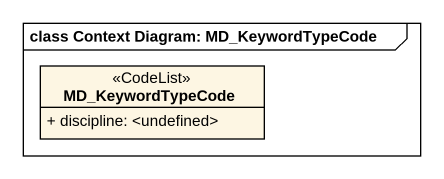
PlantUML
@startuml
mainframe class Context Diagram: MD_KeywordTypeCode
hide circle
hide empty members
skinparam classAttributeIconSize 0
class MD_KeywordTypeCode <<CodeList>> {
  + discipline: <undefined>
}
@enduml
